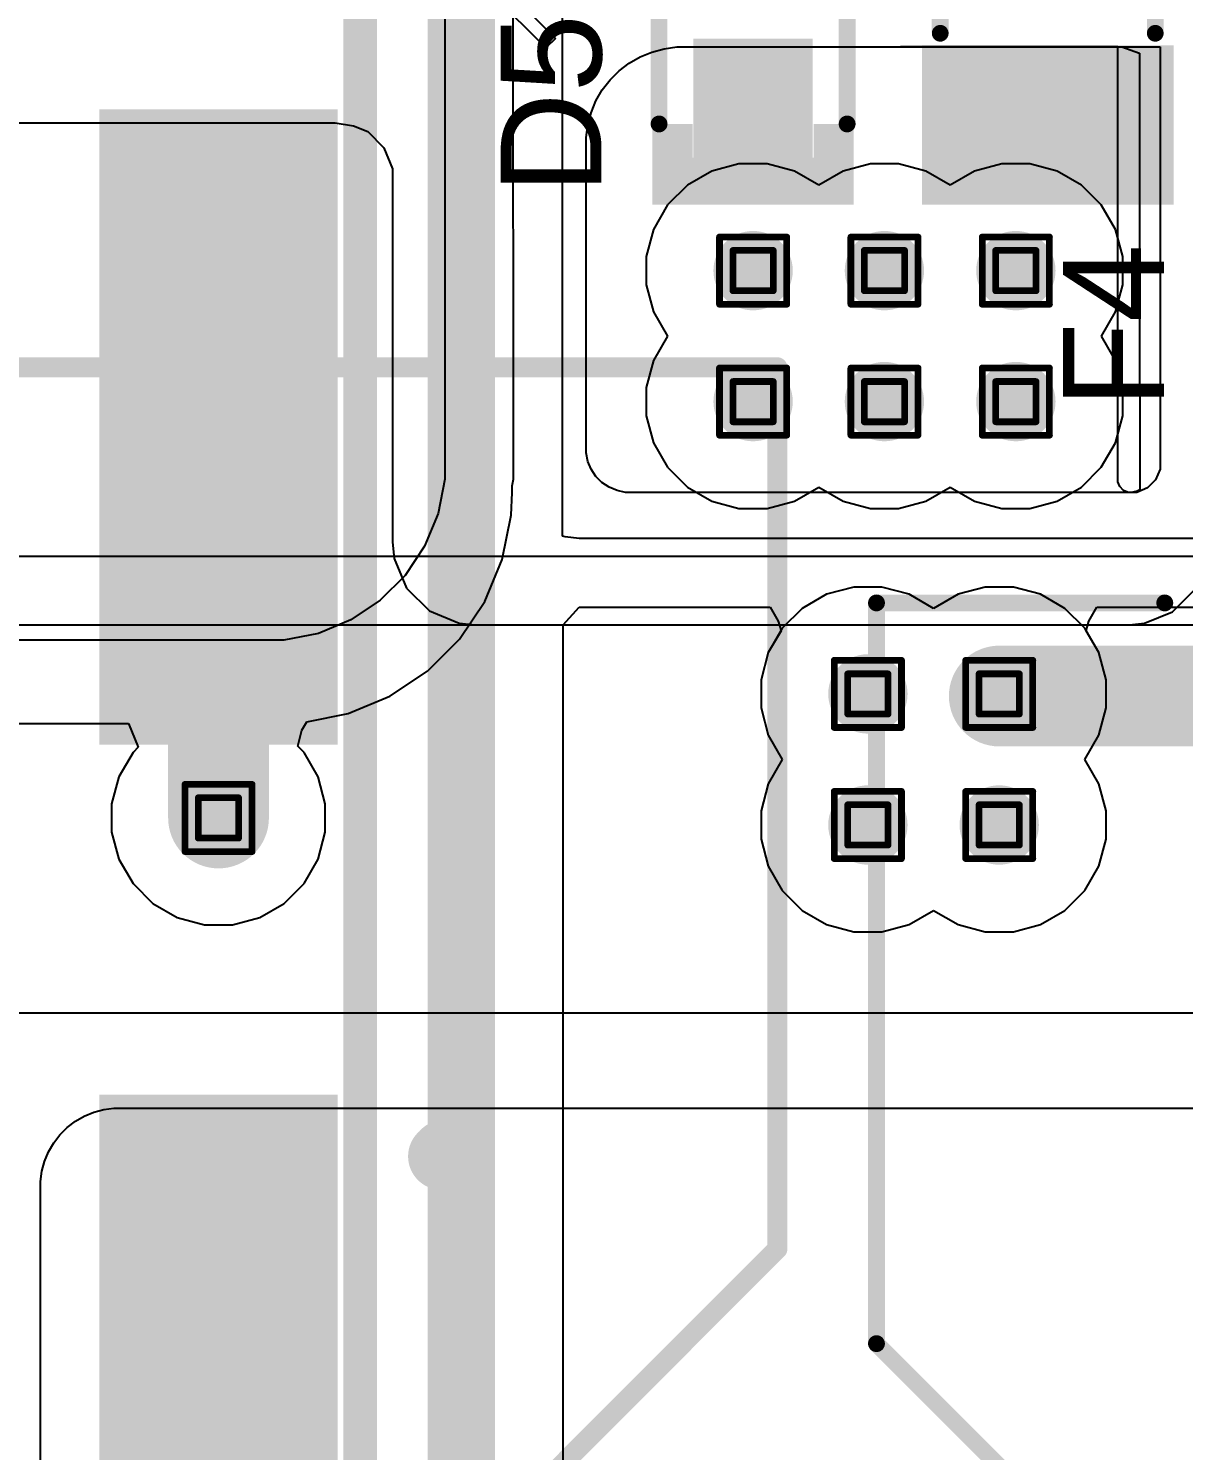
# Model space of a CAD drawing. Header units: inches. Extents: x -5 to 230, y -4 to 159.
# Drawn here: x 63.93 to 72.67, y 26.92 to 37.67 of the extents above; entities that cross this region are included whole.
import ezdxf

# ---------------------------------------------------------------- set-up
doc = ezdxf.new("R2010")
doc.units = ezdxf.units.IN
for name, color, linetype in [('Bottom Layer', 5, 'Continuous'), ('Drill Drawing', 1, 'Continuous'), ('Layer 1', 16, 'Continuous'), ('Layer 2', 76, 'Continuous'), ('Top Layer', 1, 'Continuous'), ('Top Overlay', 2, 'Continuous'), ('Top Paste', 8, 'Continuous'), ('Top Solder', 216, 'Continuous'), ('Via Holes', 16, 'Continuous')]:
    doc.layers.add(name, color=color, linetype=linetype)
doc.styles.add('Arial', font='', dxfattribs={"height": 0.2})
doc.styles.get('Arial').set_extended_font_data('Arial')

# ---------------------------------------------------------------- blocks, each defined once
blk = doc.blocks.new('EEE_FK1E101XP_1')
at = {"layer": 'Top Layer'}
for points in [[(-4.1, 0.8), (-0.9, 0.8), (-0.9, -0.8), (-4.1, -0.8)], [(0.9, 0.8), (4.1, 0.8), (4.1, -0.8), (0.9, -0.8)]]:
    blk.add_hatch(color=1, dxfattribs=at).paths.add_polyline_path(points)
at = {"layer": 'Top Paste'}
for points in [[(-4.1, 0.8), (-0.9, 0.8), (-0.9, -0.8), (-4.1, -0.8)], [(0.9, 0.8), (4.1, 0.8), (4.1, -0.8), (0.9, -0.8)]]:
    blk.add_hatch(color=8, dxfattribs=at).paths.add_polyline_path(points)
at = {"layer": 'Top Solder'}
for points in [[(-4.202, 0.902), (-0.798, 0.902), (-0.798, -0.902), (-4.202, -0.902)], [(0.798, 0.902), (4.202, 0.902), (4.202, -0.902), (0.798, -0.902)]]:
    blk.add_hatch(color=216, dxfattribs=at).paths.add_polyline_path(points)
at = {"layer": 'Top Overlay', "const_width": 0.127}
for points in [[(-2.3, 3.3), (-3.3, 2.3)], [(-2.3, 3.3), (3.3, 3.3)], [(3.3, 3.3), (3.3, 1.12)], [(-3.3, 2.3), (-3.3, 1.12)], [(-3.835, 1.473), (-3.835, 1.016)], [(-4.064, 1.245), (-3.607, 1.245)], [(-3.3, -1.12), (-3.3, -2.3)], [(3.3, -1.12), (3.3, -3.3)], [(-3.3, -2.3), (-2.3, -3.3)], [(-2.3, -3.3), (3.3, -3.3)]]:
    blk.add_lwpolyline(points, dxfattribs=at)
at = {"layer": 'Top Overlay', "const_width": 0.0635}
for points in [[(-2.332, 3.3, 1), (-2.268, 3.3, 1)], [(-2.332, 3.3, 1), (-2.268, 3.3, 1)], [(3.268, 3.3, 1), (3.332, 3.3, 1)], [(3.268, 3.3, 1), (3.332, 3.3, 1)], [(-3.332, 2.3, 1), (-3.268, 2.3, 1)], [(-3.332, 2.3, 1), (-3.268, 2.3, 1)], [(-3.867, 1.473, 1), (-3.804, 1.473, 1)], [(-4.096, 1.245, 1), (-4.032, 1.245, 1)], [(-3.639, 1.245, 1), (-3.575, 1.245, 1)], [(-3.332, 1.12, 1), (-3.268, 1.12, 1)], [(3.268, 1.12, 1), (3.332, 1.12, 1)], [(-3.867, 1.016, 1), (-3.804, 1.016, 1)], [(-3.332, -1.12, 1), (-3.268, -1.12, 1)], [(3.268, -1.12, 1), (3.332, -1.12, 1)], [(-3.332, -2.3, 1), (-3.268, -2.3, 1)], [(-3.332, -2.3, 1), (-3.268, -2.3, 1)], [(-2.332, -3.3, 1), (-2.268, -3.3, 1)], [(-2.332, -3.3, 1), (-2.268, -3.3, 1)], [(3.268, -3.3, 1), (3.332, -3.3, 1)], [(3.268, -3.3, 1), (3.332, -3.3, 1)]]:
    blk.add_lwpolyline(points, format="xyb", close=True, dxfattribs=at)
blk = doc.blocks.new('UWT1E331MNL1GS_47')
at = {"layer": 'Top Layer'}
for points in [[(-6.024, 0.8), (-1.424, 0.8), (-1.424, -0.8), (-6.024, -0.8)], [(1.424, 0.8), (6.024, 0.8), (6.024, -0.8), (1.424, -0.8)]]:
    blk.add_hatch(color=1, dxfattribs=at).paths.add_polyline_path(points)
at = {"layer": 'Top Paste'}
for points in [[(-6.024, 0.8), (-1.424, 0.8), (-1.424, -0.8), (-6.024, -0.8)], [(1.424, 0.8), (6.024, 0.8), (6.024, -0.8), (1.424, -0.8)]]:
    blk.add_hatch(color=8, dxfattribs=at).paths.add_polyline_path(points)
at = {"layer": 'Top Solder'}
for points in [[(-6.126, 0.902), (-1.323, 0.902), (-1.323, -0.902), (-6.126, -0.902)], [(1.323, 0.902), (6.126, 0.902), (6.126, -0.902), (1.323, -0.902)]]:
    blk.add_hatch(color=216, dxfattribs=at).paths.add_polyline_path(points)
at = {"layer": 'Top Overlay', "const_width": 0.152}
for points in [[(4.176, 4.226), (4.176, 0.782)], [(4.176, -0.782), (4.176, -4.226)], [(-4.227, -2.49), (-2.49, -4.226)], [(-2.49, -4.226), (4.176, -4.226)]]:
    blk.add_lwpolyline(points, dxfattribs=at)
at = {"layer": 'Top Overlay', "const_width": 0.0762}
for points in [[(4.138, 0.782, 1), (4.214, 0.782, 1)], [(4.138, -0.782, 1), (4.214, -0.782, 1)], [(-2.528, -4.226, 1), (-2.452, -4.226, 1)], [(-2.528, -4.226, 1), (-2.452, -4.226, 1)], [(4.138, -4.226, 1), (4.214, -4.226, 1)], [(4.138, -4.226, 1), (4.214, -4.226, 1)]]:
    blk.add_lwpolyline(points, format="xyb", close=True, dxfattribs=at)
blk = doc.blocks.new('F____0805_192')
at = {"layer": 'Top Layer'}
for points in [[(-0.6, -0.85), (-1.6, -0.85), (-1.6, 0.85), (-0.6, 0.85)], [(1.6, -0.85), (0.6, -0.85), (0.6, 0.85), (1.6, 0.85)]]:
    blk.add_hatch(color=1, dxfattribs=at).paths.add_polyline_path(points)
at = {"layer": 'Top Paste'}
for points in [[(-0.6, -0.85), (-1.6, -0.85), (-1.6, 0.85), (-0.6, 0.85)], [(1.6, -0.85), (0.6, -0.85), (0.6, 0.85), (1.6, 0.85)]]:
    blk.add_hatch(color=8, dxfattribs=at).paths.add_polyline_path(points)
at = {"layer": 'Top Solder'}
for points in [[(-0.498, -0.952), (-1.702, -0.952), (-1.702, 0.952), (-0.498, 0.952)], [(1.702, -0.952), (0.498, -0.952), (0.498, 0.952), (1.702, 0.952)]]:
    blk.add_hatch(color=216, dxfattribs=at).paths.add_polyline_path(points)
at = {"layer": 'Top Overlay', "const_width": 0.127}
for points in [[(0.406, 0.813), (-0.406, 0.813)], [(0.406, -0.813), (-0.406, -0.813)]]:
    blk.add_lwpolyline(points, dxfattribs=at)
at = {"layer": 'Top Overlay', "const_width": 0.0635}
for points in [[(-0.438, 0.813, 1), (-0.375, 0.813, 1)], [(0.375, 0.813, 1), (0.438, 0.813, 1)], [(-0.438, -0.813, 1), (-0.375, -0.813, 1)], [(0.375, -0.813, 1), (0.438, -0.813, 1)]]:
    blk.add_lwpolyline(points, format="xyb", close=True, dxfattribs=at)
blk = doc.blocks.new('M____SMP_216')
at = {"layer": 'Top Layer'}
for points in [[(-1.95, 0.55), (0.05, 0.55), (0.05, -0.55), (-1.95, -0.55)], [(0.55, 0.4), (1.35, 0.4), (1.35, -0.4), (0.55, -0.4)]]:
    blk.add_hatch(color=1, dxfattribs=at).paths.add_polyline_path(points)
at = {"layer": 'Top Overlay'}
for points in [[(1.143, 0.457), (1.423, 0.457), (1.423, 0.761), (1.143, 0.761)], [(1.753, 0.761), (1.397, 0.761), (1.397, -0.763), (1.753, -0.763)], [(1.143, -0.763), (1.423, -0.763), (1.423, -0.458), (1.143, -0.458)]]:
    blk.add_hatch(color=2, dxfattribs=at).paths.add_polyline_path(points)
at = {"layer": 'Top Paste'}
for points in [[(-1.95, 0.55), (0.05, 0.55), (0.05, -0.55), (-1.95, -0.55)], [(0.55, 0.4), (1.35, 0.4), (1.35, -0.4), (0.55, -0.4)]]:
    blk.add_hatch(color=8, dxfattribs=at).paths.add_polyline_path(points)
at = {"layer": 'Top Solder'}
for points in [[(-2.001, 0.601), (0.101, 0.601), (0.101, -0.601), (-2.001, -0.601)], [(0.499, 0.451), (1.401, 0.451), (1.401, -0.451), (0.499, -0.451)]]:
    blk.add_hatch(color=216, dxfattribs=at).paths.add_polyline_path(points)
at = {"layer": 'Top Overlay', "const_width": 0.127}
for points in [[(1.143, 0.711), (-1.092, 0.711)], [(1.143, -0.711), (-1.092, -0.711)]]:
    blk.add_lwpolyline(points, dxfattribs=at)
at = {"layer": 'Top Overlay', "const_width": 0.0635}
for points in [[(-1.124, 0.711, 1), (-1.06, 0.711, 1)], [(1.111, 0.711, 1), (1.175, 0.711, 1)], [(-1.124, -0.711, 1), (-1.06, -0.711, 1)], [(1.111, -0.711, 1), (1.175, -0.711, 1)]]:
    blk.add_lwpolyline(points, format="xyb", close=True, dxfattribs=at)

msp = doc.modelspace()

# ---------------------------------------------------------------- hatches: boundary and pattern name
at = {"layer": 'Bottom Layer'}
h = msp.add_hatch(color=5, dxfattribs=at)
edge = h.paths.add_edge_path()
edge.add_arc((69.411, 35.839), 0.3, 0, 360)
h = msp.add_hatch(color=5, dxfattribs=at)
edge = h.paths.add_edge_path()
edge.add_arc((70.404, 35.839), 0.3, 0, 360)
h = msp.add_hatch(color=5, dxfattribs=at)
edge = h.paths.add_edge_path()
edge.add_arc((71.398, 35.839), 0.3, 0, 360)
h = msp.add_hatch(color=5, dxfattribs=at)
edge = h.paths.add_edge_path()
edge.add_arc((69.411, 34.849), 0.3, 0, 360)
h = msp.add_hatch(color=5, dxfattribs=at)
edge = h.paths.add_edge_path()
edge.add_arc((70.404, 34.849), 0.3, 0, 360)
h = msp.add_hatch(color=5, dxfattribs=at)
edge = h.paths.add_edge_path()
edge.add_arc((71.398, 34.849), 0.3, 0, 360)
h = msp.add_hatch(color=5, dxfattribs=at)
edge = h.paths.add_edge_path()
edge.add_arc((70.279, 32.639), 0.3, 0, 360)
h = msp.add_hatch(color=5, dxfattribs=at)
edge = h.paths.add_edge_path()
edge.add_arc((71.272, 32.639), 0.3, 0, 360)
h = msp.add_hatch(color=5, dxfattribs=at)
edge = h.paths.add_edge_path()
edge.add_arc((65.368, 31.701), 0.3, 0, 360)
h = msp.add_hatch(color=5, dxfattribs=at)
edge = h.paths.add_edge_path()
edge.add_arc((70.279, 31.648), 0.3, 0, 360)
h = msp.add_hatch(color=5, dxfattribs=at)
edge = h.paths.add_edge_path()
edge.add_arc((71.272, 31.648), 0.3, 0, 360)
at = {"layer": 'Layer 1'}
h = msp.add_hatch(color=16, dxfattribs=at)
edge = h.paths.add_edge_path()
edge.add_arc((69.411, 35.839), 0.3, 0, 360)
h = msp.add_hatch(color=16, dxfattribs=at)
edge = h.paths.add_edge_path()
edge.add_arc((70.404, 35.839), 0.3, 0, 360)
h = msp.add_hatch(color=16, dxfattribs=at)
edge = h.paths.add_edge_path()
edge.add_arc((71.398, 35.839), 0.3, 0, 360)
h = msp.add_hatch(color=16, dxfattribs=at)
edge = h.paths.add_edge_path()
edge.add_arc((69.411, 34.849), 0.3, 0, 360)
h = msp.add_hatch(color=16, dxfattribs=at)
edge = h.paths.add_edge_path()
edge.add_arc((70.404, 34.849), 0.3, 0, 360)
h = msp.add_hatch(color=16, dxfattribs=at)
edge = h.paths.add_edge_path()
edge.add_arc((71.398, 34.849), 0.3, 0, 360)
h = msp.add_hatch(color=16, dxfattribs=at)
edge = h.paths.add_edge_path()
edge.add_arc((70.279, 32.639), 0.3, 0, 360)
h = msp.add_hatch(color=16, dxfattribs=at)
edge = h.paths.add_edge_path()
edge.add_arc((71.272, 32.639), 0.3, 0, 360)
h = msp.add_hatch(color=16, dxfattribs=at)
edge = h.paths.add_edge_path()
edge.add_arc((65.368, 31.701), 0.3, 0, 360)
h = msp.add_hatch(color=16, dxfattribs=at)
edge = h.paths.add_edge_path()
edge.add_arc((70.279, 31.648), 0.3, 0, 360)
h = msp.add_hatch(color=16, dxfattribs=at)
edge = h.paths.add_edge_path()
edge.add_arc((71.272, 31.648), 0.3, 0, 360)
at = {"layer": 'Layer 2'}
h = msp.add_hatch(color=76, dxfattribs=at)
edge = h.paths.add_edge_path()
edge.add_arc((69.411, 35.839), 0.3, 0, 360)
h = msp.add_hatch(color=76, dxfattribs=at)
edge = h.paths.add_edge_path()
edge.add_arc((70.404, 35.839), 0.3, 0, 360)
h = msp.add_hatch(color=76, dxfattribs=at)
edge = h.paths.add_edge_path()
edge.add_arc((71.398, 35.839), 0.3, 0, 360)
h = msp.add_hatch(color=76, dxfattribs=at)
edge = h.paths.add_edge_path()
edge.add_arc((69.411, 34.849), 0.3, 0, 360)
h = msp.add_hatch(color=76, dxfattribs=at)
edge = h.paths.add_edge_path()
edge.add_arc((70.404, 34.849), 0.3, 0, 360)
h = msp.add_hatch(color=76, dxfattribs=at)
edge = h.paths.add_edge_path()
edge.add_arc((71.398, 34.849), 0.3, 0, 360)
h = msp.add_hatch(color=76, dxfattribs=at)
edge = h.paths.add_edge_path()
edge.add_arc((70.279, 32.639), 0.3, 0, 360)
h = msp.add_hatch(color=76, dxfattribs=at)
edge = h.paths.add_edge_path()
edge.add_arc((71.272, 32.639), 0.3, 0, 360)
h = msp.add_hatch(color=76, dxfattribs=at)
edge = h.paths.add_edge_path()
edge.add_arc((65.368, 31.701), 0.3, 0, 360)
h = msp.add_hatch(color=76, dxfattribs=at)
edge = h.paths.add_edge_path()
edge.add_arc((70.279, 31.648), 0.3, 0, 360)
h = msp.add_hatch(color=76, dxfattribs=at)
edge = h.paths.add_edge_path()
edge.add_arc((71.272, 31.648), 0.3, 0, 360)
at = {"layer": 'Top Layer'}
h = msp.add_hatch(color=1, dxfattribs=at)
edge = h.paths.add_edge_path()
edge.add_arc((69.411, 35.839), 0.3, 0, 360)
h = msp.add_hatch(color=1, dxfattribs=at)
edge = h.paths.add_edge_path()
edge.add_arc((70.404, 35.839), 0.3, 0, 360)
h = msp.add_hatch(color=1, dxfattribs=at)
edge = h.paths.add_edge_path()
edge.add_arc((71.398, 35.839), 0.3, 0, 360)
h = msp.add_hatch(color=1, dxfattribs=at)
edge = h.paths.add_edge_path()
edge.add_arc((69.411, 34.849), 0.3, 0, 360)
h = msp.add_hatch(color=1, dxfattribs=at)
edge = h.paths.add_edge_path()
edge.add_arc((70.404, 34.849), 0.3, 0, 360)
h = msp.add_hatch(color=1, dxfattribs=at)
edge = h.paths.add_edge_path()
edge.add_arc((71.398, 34.849), 0.3, 0, 360)
h = msp.add_hatch(color=1, dxfattribs=at)
edge = h.paths.add_edge_path()
edge.add_arc((70.279, 32.639), 0.3, 0, 360)
h = msp.add_hatch(color=1, dxfattribs=at)
edge = h.paths.add_edge_path()
edge.add_arc((71.272, 32.639), 0.3, 0, 360)
h = msp.add_hatch(color=1, dxfattribs=at)
edge = h.paths.add_edge_path()
edge.add_arc((65.368, 31.701), 0.3, 0, 360)
h = msp.add_hatch(color=1, dxfattribs=at)
edge = h.paths.add_edge_path()
edge.add_arc((70.279, 31.648), 0.3, 0, 360)
h = msp.add_hatch(color=1, dxfattribs=at)
edge = h.paths.add_edge_path()
edge.add_arc((71.272, 31.648), 0.3, 0, 360)
at = {"layer": 'Via Holes'}
h = msp.add_hatch(color=7, dxfattribs=at)
edge = h.paths.add_edge_path()
edge.add_arc((69.411, 35.839), 0.15, 0, 360)
h = msp.add_hatch(color=7, dxfattribs=at)
edge = h.paths.add_edge_path()
edge.add_arc((70.404, 35.839), 0.15, 0, 360)
h = msp.add_hatch(color=7, dxfattribs=at)
edge = h.paths.add_edge_path()
edge.add_arc((71.398, 35.839), 0.15, 0, 360)
h = msp.add_hatch(color=7, dxfattribs=at)
edge = h.paths.add_edge_path()
edge.add_arc((69.411, 34.849), 0.15, 0, 360)
h = msp.add_hatch(color=7, dxfattribs=at)
edge = h.paths.add_edge_path()
edge.add_arc((70.404, 34.849), 0.15, 0, 360)
h = msp.add_hatch(color=7, dxfattribs=at)
edge = h.paths.add_edge_path()
edge.add_arc((71.398, 34.849), 0.15, 0, 360)
h = msp.add_hatch(color=7, dxfattribs=at)
edge = h.paths.add_edge_path()
edge.add_arc((70.279, 32.639), 0.15, 0, 360)
h = msp.add_hatch(color=7, dxfattribs=at)
edge = h.paths.add_edge_path()
edge.add_arc((71.272, 32.639), 0.15, 0, 360)
h = msp.add_hatch(color=7, dxfattribs=at)
edge = h.paths.add_edge_path()
edge.add_arc((65.368, 31.701), 0.15, 0, 360)
h = msp.add_hatch(color=7, dxfattribs=at)
edge = h.paths.add_edge_path()
edge.add_arc((70.279, 31.648), 0.15, 0, 360)
h = msp.add_hatch(color=7, dxfattribs=at)
edge = h.paths.add_edge_path()
edge.add_arc((71.272, 31.648), 0.15, 0, 360)

# ---------------------------------------------------------------- linework, layer by layer
at = {"layer": 'Bottom Layer'}
for p, q in [((67.97, 33.832), (67.97, 38.579)), ((67.989, 33.827), (67.97, 33.832)), ((68.095, 33.813), (67.989, 33.827)), ((78.942, 33.813), (68.095, 33.813)), ((67.974, 33.162), (68.095, 33.295)), ((68.095, 33.295), (69.541, 33.295)), ((69.541, 33.295), (69.601, 33.19)), ((71.95, 33.19), (72.011, 33.295)), ((72.011, 33.295), (78.942, 33.295)), ((67.974, 20.626), (67.974, 33.162)), ((69.622, 33.117), (69.526, 32.951)), ((69.601, 33.19), (69.622, 33.117)), ((71.929, 33.117), (71.95, 33.19)), ((72.025, 32.951), (71.929, 33.117)), ((69.526, 32.951), (69.471, 32.745)), ((72.08, 32.745), (72.025, 32.951)), ((69.471, 32.745), (69.471, 32.533)), ((72.08, 32.533), (72.08, 32.745)), ((69.471, 32.533), (69.526, 32.327)), ((72.025, 32.327), (72.08, 32.533)), ((69.526, 32.327), (69.632, 32.144)), ((71.919, 32.144), (72.025, 32.327)), ((69.632, 32.144), (69.526, 31.96)), ((72.025, 31.96), (71.919, 32.144)), ((69.526, 31.96), (69.471, 31.755)), ((72.08, 31.755), (72.025, 31.96)), ((69.471, 31.755), (69.471, 31.542)), ((72.08, 31.542), (72.08, 31.755)), ((69.471, 31.542), (69.526, 31.337)), ((72.025, 31.337), (72.08, 31.542)), ((69.526, 31.337), (69.632, 31.152)), ((71.919, 31.152), (72.025, 31.337)), ((69.632, 31.152), (69.783, 31.002)), ((71.769, 31.002), (71.919, 31.152)), ((69.783, 31.002), (69.967, 30.895)), ((70.591, 30.895), (70.775, 31.002)), ((70.775, 31.002), (70.776, 31.002)), ((70.776, 31.002), (70.776, 31.002)), ((70.776, 31.002), (70.961, 30.895)), ((71.584, 30.895), (71.769, 31.002)), ((69.967, 30.895), (70.173, 30.84)), ((70.385, 30.84), (70.591, 30.895)), ((70.961, 30.895), (71.166, 30.84)), ((71.379, 30.84), (71.584, 30.895)), ((70.173, 30.84), (70.385, 30.84)), ((71.166, 30.84), (71.379, 30.84))]:
    msp.add_line(p, q, dxfattribs=at)
for points, const_width in [([(66.44, 40.935), (66.44, 17.018)], 0.254), ([(67.205, 20.373), (67.205, 38.841)], 0.508)]:
    msp.add_lwpolyline(points, dxfattribs=dict(at, const_width=const_width))
at = {"layer": 'Drill Drawing', "const_width": 0.0508}
for points in [[(69.157, 36.093), (69.665, 36.093)], [(69.157, 35.585), (69.157, 36.093)], [(69.665, 35.585), (69.665, 36.093)], [(70.15, 36.093), (70.658, 36.093)], [(70.15, 35.585), (70.15, 36.093)], [(70.658, 35.585), (70.658, 36.093)], [(71.144, 36.093), (71.652, 36.093)], [(71.144, 35.585), (71.144, 36.093)], [(71.652, 35.585), (71.652, 36.093)], [(69.258, 35.992), (69.563, 35.992)], [(69.258, 35.687), (69.258, 35.992)], [(69.563, 35.687), (69.563, 35.992)], [(70.252, 35.992), (70.557, 35.992)], [(70.252, 35.687), (70.252, 35.992)], [(70.557, 35.687), (70.557, 35.992)], [(71.245, 35.992), (71.55, 35.992)], [(71.245, 35.687), (71.245, 35.992)], [(71.55, 35.687), (71.55, 35.992)], [(69.258, 35.687), (69.563, 35.687)], [(70.252, 35.687), (70.557, 35.687)], [(71.245, 35.687), (71.55, 35.687)], [(69.157, 35.585), (69.665, 35.585)], [(70.15, 35.585), (70.658, 35.585)], [(71.144, 35.585), (71.652, 35.585)], [(69.157, 35.103), (69.665, 35.103)], [(69.157, 34.595), (69.157, 35.103)], [(69.665, 34.595), (69.665, 35.103)], [(70.15, 35.103), (70.658, 35.103)], [(70.15, 34.595), (70.15, 35.103)], [(70.658, 34.595), (70.658, 35.103)], [(71.144, 35.103), (71.652, 35.103)], [(71.144, 34.595), (71.144, 35.103)], [(71.652, 34.595), (71.652, 35.103)], [(69.258, 35.001), (69.563, 35.001)], [(69.258, 34.696), (69.258, 35.001)], [(69.563, 34.696), (69.563, 35.001)], [(70.252, 35.001), (70.557, 35.001)], [(70.252, 34.696), (70.252, 35.001)], [(70.557, 34.696), (70.557, 35.001)], [(71.245, 35.001), (71.55, 35.001)], [(71.245, 34.696), (71.245, 35.001)], [(71.55, 34.696), (71.55, 35.001)], [(69.157, 34.595), (69.665, 34.595)], [(69.258, 34.696), (69.563, 34.696)], [(70.15, 34.595), (70.658, 34.595)], [(70.252, 34.696), (70.557, 34.696)], [(71.144, 34.595), (71.652, 34.595)], [(71.245, 34.696), (71.55, 34.696)], [(70.025, 32.893), (70.533, 32.893)], [(70.025, 32.385), (70.025, 32.893)], [(70.533, 32.385), (70.533, 32.893)], [(71.018, 32.893), (71.526, 32.893)], [(71.018, 32.385), (71.018, 32.893)], [(71.526, 32.385), (71.526, 32.893)], [(70.126, 32.791), (70.431, 32.791)], [(70.126, 32.487), (70.126, 32.791)], [(70.431, 32.487), (70.431, 32.791)], [(71.12, 32.791), (71.425, 32.791)], [(71.12, 32.487), (71.12, 32.791)], [(71.425, 32.487), (71.425, 32.791)], [(70.126, 32.487), (70.431, 32.487)], [(71.12, 32.487), (71.425, 32.487)], [(70.025, 32.385), (70.533, 32.385)], [(71.018, 32.385), (71.526, 32.385)], [(65.114, 31.955), (65.622, 31.955)], [(65.114, 31.447), (65.114, 31.955)], [(65.622, 31.447), (65.622, 31.955)], [(65.216, 31.854), (65.521, 31.854)], [(65.216, 31.549), (65.216, 31.854)], [(65.521, 31.549), (65.521, 31.854)], [(70.025, 31.902), (70.533, 31.902)], [(70.025, 31.394), (70.025, 31.902)], [(70.126, 31.801), (70.431, 31.801)], [(70.126, 31.496), (70.126, 31.801)], [(70.431, 31.496), (70.431, 31.801)], [(70.533, 31.394), (70.533, 31.902)], [(71.018, 31.902), (71.526, 31.902)], [(71.018, 31.394), (71.018, 31.902)], [(71.12, 31.801), (71.425, 31.801)], [(71.12, 31.496), (71.12, 31.801)], [(71.425, 31.496), (71.425, 31.801)], [(71.526, 31.394), (71.526, 31.902)], [(65.216, 31.549), (65.521, 31.549)], [(70.126, 31.496), (70.431, 31.496)], [(71.12, 31.496), (71.425, 31.496)], [(65.114, 31.447), (65.622, 31.447)], [(70.025, 31.394), (70.533, 31.394)], [(71.018, 31.394), (71.526, 31.394)]]:
    msp.add_lwpolyline(points, dxfattribs=at)
at = {"layer": 'Drill Drawing', "const_width": 0.0254}
for points in [[(69.144, 36.093, 1), (69.17, 36.093, 1)], [(69.144, 36.093, 1), (69.17, 36.093, 1)], [(69.652, 36.093, 1), (69.678, 36.093, 1)], [(69.652, 36.093, 1), (69.678, 36.093, 1)], [(70.138, 36.093, 1), (70.163, 36.093, 1)], [(70.138, 36.093, 1), (70.163, 36.093, 1)], [(70.646, 36.093, 1), (70.671, 36.093, 1)], [(70.646, 36.093, 1), (70.671, 36.093, 1)], [(71.131, 36.093, 1), (71.157, 36.093, 1)], [(71.131, 36.093, 1), (71.157, 36.093, 1)], [(71.639, 36.093, 1), (71.665, 36.093, 1)], [(71.639, 36.093, 1), (71.665, 36.093, 1)], [(69.246, 35.992, 1), (69.271, 35.992, 1)], [(69.246, 35.992, 1), (69.271, 35.992, 1)], [(69.551, 35.992, 1), (69.576, 35.992, 1)], [(69.551, 35.992, 1), (69.576, 35.992, 1)], [(70.239, 35.992, 1), (70.265, 35.992, 1)], [(70.239, 35.992, 1), (70.265, 35.992, 1)], [(70.544, 35.992, 1), (70.569, 35.992, 1)], [(70.544, 35.992, 1), (70.569, 35.992, 1)], [(71.233, 35.992, 1), (71.258, 35.992, 1)], [(71.233, 35.992, 1), (71.258, 35.992, 1)], [(71.538, 35.992, 1), (71.563, 35.992, 1)], [(71.538, 35.992, 1), (71.563, 35.992, 1)], [(69.246, 35.687, 1), (69.271, 35.687, 1)], [(69.246, 35.687, 1), (69.271, 35.687, 1)], [(69.551, 35.687, 1), (69.576, 35.687, 1)], [(69.551, 35.687, 1), (69.576, 35.687, 1)], [(70.239, 35.687, 1), (70.265, 35.687, 1)], [(70.239, 35.687, 1), (70.265, 35.687, 1)], [(70.544, 35.687, 1), (70.569, 35.687, 1)], [(70.544, 35.687, 1), (70.569, 35.687, 1)], [(71.233, 35.687, 1), (71.258, 35.687, 1)], [(71.233, 35.687, 1), (71.258, 35.687, 1)], [(71.538, 35.687, 1), (71.563, 35.687, 1)], [(71.538, 35.687, 1), (71.563, 35.687, 1)], [(69.144, 35.585, 1), (69.17, 35.585, 1)], [(69.144, 35.585, 1), (69.17, 35.585, 1)], [(69.652, 35.585, 1), (69.678, 35.585, 1)], [(69.652, 35.585, 1), (69.678, 35.585, 1)], [(70.138, 35.585, 1), (70.163, 35.585, 1)], [(70.138, 35.585, 1), (70.163, 35.585, 1)], [(70.646, 35.585, 1), (70.671, 35.585, 1)], [(70.646, 35.585, 1), (70.671, 35.585, 1)], [(71.131, 35.585, 1), (71.157, 35.585, 1)], [(71.131, 35.585, 1), (71.157, 35.585, 1)], [(71.639, 35.585, 1), (71.665, 35.585, 1)], [(71.639, 35.585, 1), (71.665, 35.585, 1)], [(69.144, 35.103, 1), (69.17, 35.103, 1)], [(69.144, 35.103, 1), (69.17, 35.103, 1)], [(69.652, 35.103, 1), (69.678, 35.103, 1)], [(69.652, 35.103, 1), (69.678, 35.103, 1)], [(70.138, 35.103, 1), (70.163, 35.103, 1)], [(70.138, 35.103, 1), (70.163, 35.103, 1)], [(70.646, 35.103, 1), (70.671, 35.103, 1)], [(70.646, 35.103, 1), (70.671, 35.103, 1)], [(71.131, 35.103, 1), (71.157, 35.103, 1)], [(71.131, 35.103, 1), (71.157, 35.103, 1)], [(71.639, 35.103, 1), (71.665, 35.103, 1)], [(71.639, 35.103, 1), (71.665, 35.103, 1)], [(69.246, 35.001, 1), (69.271, 35.001, 1)], [(69.246, 35.001, 1), (69.271, 35.001, 1)], [(69.551, 35.001, 1), (69.576, 35.001, 1)], [(69.551, 35.001, 1), (69.576, 35.001, 1)], [(70.239, 35.001, 1), (70.265, 35.001, 1)], [(70.239, 35.001, 1), (70.265, 35.001, 1)], [(70.544, 35.001, 1), (70.569, 35.001, 1)], [(70.544, 35.001, 1), (70.569, 35.001, 1)], [(71.233, 35.001, 1), (71.258, 35.001, 1)], [(71.233, 35.001, 1), (71.258, 35.001, 1)], [(71.538, 35.001, 1), (71.563, 35.001, 1)], [(71.538, 35.001, 1), (71.563, 35.001, 1)], [(69.144, 34.595, 1), (69.17, 34.595, 1)], [(69.144, 34.595, 1), (69.17, 34.595, 1)], [(69.246, 34.696, 1), (69.271, 34.696, 1)], [(69.246, 34.696, 1), (69.271, 34.696, 1)], [(69.551, 34.696, 1), (69.576, 34.696, 1)], [(69.551, 34.696, 1), (69.576, 34.696, 1)], [(69.652, 34.595, 1), (69.678, 34.595, 1)], [(69.652, 34.595, 1), (69.678, 34.595, 1)], [(70.138, 34.595, 1), (70.163, 34.595, 1)], [(70.138, 34.595, 1), (70.163, 34.595, 1)], [(70.239, 34.696, 1), (70.265, 34.696, 1)], [(70.239, 34.696, 1), (70.265, 34.696, 1)], [(70.544, 34.696, 1), (70.569, 34.696, 1)], [(70.544, 34.696, 1), (70.569, 34.696, 1)], [(70.646, 34.595, 1), (70.671, 34.595, 1)], [(70.646, 34.595, 1), (70.671, 34.595, 1)], [(71.131, 34.595, 1), (71.157, 34.595, 1)], [(71.131, 34.595, 1), (71.157, 34.595, 1)], [(71.233, 34.696, 1), (71.258, 34.696, 1)], [(71.233, 34.696, 1), (71.258, 34.696, 1)], [(71.538, 34.696, 1), (71.563, 34.696, 1)], [(71.538, 34.696, 1), (71.563, 34.696, 1)], [(71.639, 34.595, 1), (71.665, 34.595, 1)], [(71.639, 34.595, 1), (71.665, 34.595, 1)], [(70.012, 32.893, 1), (70.038, 32.893, 1)], [(70.012, 32.893, 1), (70.038, 32.893, 1)], [(70.52, 32.893, 1), (70.546, 32.893, 1)], [(70.52, 32.893, 1), (70.546, 32.893, 1)], [(71.006, 32.893, 1), (71.031, 32.893, 1)], [(71.006, 32.893, 1), (71.031, 32.893, 1)], [(71.514, 32.893, 1), (71.539, 32.893, 1)], [(71.514, 32.893, 1), (71.539, 32.893, 1)], [(70.114, 32.791, 1), (70.139, 32.791, 1)], [(70.114, 32.791, 1), (70.139, 32.791, 1)], [(70.419, 32.791, 1), (70.444, 32.791, 1)], [(70.419, 32.791, 1), (70.444, 32.791, 1)], [(71.107, 32.791, 1), (71.133, 32.791, 1)], [(71.107, 32.791, 1), (71.133, 32.791, 1)], [(71.412, 32.791, 1), (71.437, 32.791, 1)], [(71.412, 32.791, 1), (71.437, 32.791, 1)], [(70.114, 32.487, 1), (70.139, 32.487, 1)], [(70.114, 32.487, 1), (70.139, 32.487, 1)], [(70.419, 32.487, 1), (70.444, 32.487, 1)], [(70.419, 32.487, 1), (70.444, 32.487, 1)], [(71.107, 32.487, 1), (71.133, 32.487, 1)], [(71.107, 32.487, 1), (71.133, 32.487, 1)], [(71.412, 32.487, 1), (71.437, 32.487, 1)], [(71.412, 32.487, 1), (71.437, 32.487, 1)], [(70.012, 32.385, 1), (70.038, 32.385, 1)], [(70.012, 32.385, 1), (70.038, 32.385, 1)], [(70.52, 32.385, 1), (70.546, 32.385, 1)], [(70.52, 32.385, 1), (70.546, 32.385, 1)], [(71.006, 32.385, 1), (71.031, 32.385, 1)], [(71.006, 32.385, 1), (71.031, 32.385, 1)], [(71.514, 32.385, 1), (71.539, 32.385, 1)], [(71.514, 32.385, 1), (71.539, 32.385, 1)], [(65.102, 31.955, 1), (65.127, 31.955, 1)], [(65.102, 31.955, 1), (65.127, 31.955, 1)], [(65.61, 31.955, 1), (65.635, 31.955, 1)], [(65.61, 31.955, 1), (65.635, 31.955, 1)], [(65.203, 31.854, 1), (65.229, 31.854, 1)], [(65.203, 31.854, 1), (65.229, 31.854, 1)], [(65.508, 31.854, 1), (65.533, 31.854, 1)], [(65.508, 31.854, 1), (65.533, 31.854, 1)], [(70.012, 31.902, 1), (70.038, 31.902, 1)], [(70.012, 31.902, 1), (70.038, 31.902, 1)], [(70.114, 31.801, 1), (70.139, 31.801, 1)], [(70.114, 31.801, 1), (70.139, 31.801, 1)], [(70.419, 31.801, 1), (70.444, 31.801, 1)], [(70.419, 31.801, 1), (70.444, 31.801, 1)], [(70.52, 31.902, 1), (70.546, 31.902, 1)], [(70.52, 31.902, 1), (70.546, 31.902, 1)], [(71.006, 31.902, 1), (71.031, 31.902, 1)], [(71.006, 31.902, 1), (71.031, 31.902, 1)], [(71.107, 31.801, 1), (71.133, 31.801, 1)], [(71.107, 31.801, 1), (71.133, 31.801, 1)], [(71.412, 31.801, 1), (71.437, 31.801, 1)], [(71.412, 31.801, 1), (71.437, 31.801, 1)], [(71.514, 31.902, 1), (71.539, 31.902, 1)], [(71.514, 31.902, 1), (71.539, 31.902, 1)], [(65.203, 31.549, 1), (65.229, 31.549, 1)], [(65.203, 31.549, 1), (65.229, 31.549, 1)], [(65.508, 31.549, 1), (65.533, 31.549, 1)], [(65.508, 31.549, 1), (65.533, 31.549, 1)], [(70.114, 31.496, 1), (70.139, 31.496, 1)], [(70.114, 31.496, 1), (70.139, 31.496, 1)], [(70.419, 31.496, 1), (70.444, 31.496, 1)], [(70.419, 31.496, 1), (70.444, 31.496, 1)], [(71.107, 31.496, 1), (71.133, 31.496, 1)], [(71.107, 31.496, 1), (71.133, 31.496, 1)], [(71.412, 31.496, 1), (71.437, 31.496, 1)], [(71.412, 31.496, 1), (71.437, 31.496, 1)], [(65.102, 31.447, 1), (65.127, 31.447, 1)], [(65.102, 31.447, 1), (65.127, 31.447, 1)], [(65.61, 31.447, 1), (65.635, 31.447, 1)], [(65.61, 31.447, 1), (65.635, 31.447, 1)], [(70.012, 31.394, 1), (70.038, 31.394, 1)], [(70.012, 31.394, 1), (70.038, 31.394, 1)], [(70.52, 31.394, 1), (70.546, 31.394, 1)], [(70.52, 31.394, 1), (70.546, 31.394, 1)], [(71.006, 31.394, 1), (71.031, 31.394, 1)], [(71.006, 31.394, 1), (71.031, 31.394, 1)], [(71.514, 31.394, 1), (71.539, 31.394, 1)], [(71.514, 31.394, 1), (71.539, 31.394, 1)]]:
    msp.add_lwpolyline(points, format="xyb", close=True, dxfattribs=at)
at = {"layer": 'Layer 1'}
for p, q in [((69.099, 36.592), (68.915, 36.486)), ((69.304, 36.647), (69.099, 36.592)), ((69.517, 36.647), (69.304, 36.647)), ((69.723, 36.592), (69.517, 36.647)), ((69.907, 36.486), (69.723, 36.592)), ((70.092, 36.592), (69.908, 36.486)), ((70.298, 36.647), (70.092, 36.592)), ((70.511, 36.647), (70.298, 36.647)), ((70.716, 36.592), (70.511, 36.647)), ((70.9, 36.486), (70.716, 36.592)), ((71.086, 36.592), (70.902, 36.486)), ((71.291, 36.647), (71.086, 36.592)), ((71.504, 36.647), (71.291, 36.647)), ((71.71, 36.592), (71.504, 36.647)), ((71.894, 36.486), (71.71, 36.592)), ((68.915, 36.486), (68.764, 36.336)), ((69.908, 36.485), (69.907, 36.486)), ((69.908, 36.486), (69.908, 36.485)), ((70.901, 36.485), (70.9, 36.486)), ((70.902, 36.486), (70.901, 36.485)), ((72.044, 36.336), (71.894, 36.486)), ((68.764, 36.336), (68.658, 36.151)), ((72.151, 36.151), (72.044, 36.336)), ((68.658, 36.151), (68.603, 35.946)), ((72.206, 35.946), (72.151, 36.151)), ((68.603, 35.946), (68.603, 35.733)), ((72.206, 35.733), (72.206, 35.946)), ((68.603, 35.733), (68.658, 35.528)), ((72.151, 35.528), (72.206, 35.733)), ((68.658, 35.528), (68.764, 35.344)), ((72.045, 35.344), (72.151, 35.528)), ((68.764, 35.344), (68.658, 35.161)), ((72.151, 35.161), (72.045, 35.344)), ((68.658, 35.161), (68.603, 34.955)), ((72.206, 34.955), (72.151, 35.161)), ((68.603, 34.955), (68.603, 34.742)), ((72.206, 34.742), (72.206, 34.955)), ((68.603, 34.742), (68.658, 34.537)), ((72.151, 34.537), (72.206, 34.742)), ((68.658, 34.537), (68.764, 34.353)), ((72.044, 34.353), (72.151, 34.537)), ((68.764, 34.353), (68.915, 34.202)), ((71.894, 34.202), (72.044, 34.353)), ((68.915, 34.202), (69.099, 34.096)), ((69.723, 34.096), (69.907, 34.202)), ((69.907, 34.202), (69.908, 34.203)), ((69.908, 34.203), (69.908, 34.202)), ((69.908, 34.202), (70.092, 34.096)), ((70.716, 34.096), (70.9, 34.202)), ((70.9, 34.202), (70.901, 34.203)), ((70.901, 34.203), (70.902, 34.202)), ((70.902, 34.202), (71.086, 34.096)), ((71.71, 34.096), (71.894, 34.202)), ((69.099, 34.096), (69.304, 34.041)), ((69.517, 34.041), (69.723, 34.096)), ((70.092, 34.096), (70.298, 34.041)), ((70.511, 34.041), (70.716, 34.096)), ((71.086, 34.096), (71.291, 34.041)), ((71.504, 34.041), (71.71, 34.096)), ((69.304, 34.041), (69.517, 34.041)), ((70.298, 34.041), (70.511, 34.041)), ((71.291, 34.041), (71.504, 34.041)), ((87.338, 33.679), (47.258, 33.679)), ((47.258, 33.161), (87.924, 33.161))]:
    msp.add_line(p, q, dxfattribs=at)
at = {"layer": 'Layer 2'}
for p, q in [((67.079, 38.038), (67.081, 34.396)), ((67.599, 34.397), (67.597, 38.039)), ((67.081, 34.396), (67.081, 34.396)), ((67.081, 34.396), (67.081, 34.263)), ((67.599, 34.396), (67.599, 34.397)), ((67.599, 34.397), (67.599, 34.397)), ((67.599, 34.263), (67.599, 34.396)), ((67.081, 34.263), (67.029, 34.002)), ((67.589, 34.213), (67.599, 34.263)), ((67.589, 34.162), (67.589, 34.213)), ((67.581, 33.991), (67.589, 34.162)), ((67.589, 34.162), (67.589, 34.162)), ((67.029, 34.002), (66.927, 33.756)), ((67.514, 33.655), (67.581, 33.991)), ((66.927, 33.756), (66.779, 33.535)), ((67.383, 33.338), (67.514, 33.655)), ((66.779, 33.535), (66.591, 33.347)), ((70.173, 33.447), (69.967, 33.392)), ((70.385, 33.447), (70.173, 33.447)), ((70.591, 33.392), (70.385, 33.447)), ((71.166, 33.447), (70.961, 33.392)), ((71.379, 33.447), (71.166, 33.447)), ((71.584, 33.392), (71.379, 33.447)), ((66.591, 33.347), (66.37, 33.199)), ((67.192, 33.054), (67.383, 33.338)), ((69.967, 33.392), (69.783, 33.286)), ((70.775, 33.286), (70.591, 33.392)), ((70.961, 33.392), (70.776, 33.286)), ((71.769, 33.286), (71.584, 33.392)), ((69.783, 33.286), (69.632, 33.135)), ((70.776, 33.285), (70.775, 33.286)), ((70.776, 33.286), (70.776, 33.285)), ((71.919, 33.135), (71.769, 33.286)), ((66.37, 33.199), (66.124, 33.097)), ((69.632, 33.135), (69.526, 32.951)), ((72.025, 32.951), (71.919, 33.135)), ((65.73, 33.045), (55.012, 33.045)), ((65.863, 33.045), (65.73, 33.045)), ((66.124, 33.097), (65.863, 33.045)), ((66.95, 32.811), (67.192, 33.054)), ((69.526, 32.951), (69.471, 32.745)), ((72.08, 32.745), (72.025, 32.951)), ((66.665, 32.621), (66.95, 32.811)), ((69.471, 32.745), (69.471, 32.533)), ((72.08, 32.533), (72.08, 32.745)), ((66.349, 32.49), (66.665, 32.621)), ((66.036, 32.428), (66.349, 32.49)), ((69.471, 32.533), (69.526, 32.327)), ((72.025, 32.327), (72.08, 32.533)), ((63.264, 32.415), (64.688, 32.415)), ((64.688, 32.415), (64.761, 32.237)), ((65.969, 32.243), (65.998, 32.364)), ((65.998, 32.364), (66.036, 32.428)), ((69.526, 32.327), (69.632, 32.144)), ((71.919, 32.144), (72.025, 32.327)), ((64.722, 32.197), (64.615, 32.013)), ((64.761, 32.237), (64.722, 32.197)), ((66.015, 32.197), (65.969, 32.243)), ((66.121, 32.013), (66.015, 32.197)), ((69.632, 32.144), (69.526, 31.96)), ((72.025, 31.96), (71.919, 32.144)), ((64.615, 32.013), (64.56, 31.807)), ((66.176, 31.807), (66.121, 32.013)), ((69.526, 31.96), (69.471, 31.755)), ((72.08, 31.755), (72.025, 31.96)), ((64.56, 31.807), (64.56, 31.595)), ((66.176, 31.595), (66.176, 31.807)), ((69.471, 31.755), (69.471, 31.542)), ((72.08, 31.542), (72.08, 31.755)), ((64.56, 31.595), (64.615, 31.389)), ((66.121, 31.389), (66.176, 31.595)), ((69.471, 31.542), (69.526, 31.337)), ((72.025, 31.337), (72.08, 31.542)), ((64.615, 31.389), (64.722, 31.205)), ((66.015, 31.205), (66.121, 31.389)), ((69.526, 31.337), (69.632, 31.152)), ((71.919, 31.152), (72.025, 31.337)), ((64.722, 31.205), (64.872, 31.055)), ((65.864, 31.055), (66.015, 31.205)), ((69.632, 31.152), (69.783, 31.002)), ((71.769, 31.002), (71.919, 31.152)), ((64.872, 31.055), (65.056, 30.948)), ((65.68, 30.948), (65.864, 31.055)), ((69.783, 31.002), (69.967, 30.895)), ((70.591, 30.895), (70.775, 31.002)), ((70.775, 31.002), (70.776, 31.002)), ((70.776, 31.002), (70.776, 31.002)), ((70.776, 31.002), (70.961, 30.895)), ((71.584, 30.895), (71.769, 31.002)), ((65.056, 30.948), (65.262, 30.893)), ((65.262, 30.893), (65.475, 30.893)), ((65.475, 30.893), (65.68, 30.948)), ((69.967, 30.895), (70.173, 30.84)), ((70.385, 30.84), (70.591, 30.895)), ((70.961, 30.895), (71.166, 30.84)), ((71.379, 30.84), (71.584, 30.895)), ((70.173, 30.84), (70.385, 30.84)), ((71.166, 30.84), (71.379, 30.84))]:
    msp.add_line(p, q, dxfattribs=at)
at = {"layer": 'Top Layer'}
for p, q in [((67.444, 38.067), (67.916, 37.595)), ((67.844, 37.523), (67.372, 37.995)), ((67.916, 37.595), (67.844, 37.523)), ((68.738, 37.517), (68.833, 37.53)), ((68.833, 37.53), (68.881, 37.53)), ((68.881, 37.53), (72.169, 37.53)), ((68.881, 37.53), (68.881, 37.53)), ((72.169, 37.53), (70.525, 37.53)), ((70.525, 37.53), (72.489, 37.53)), ((72.169, 34.263), (72.169, 37.53)), ((72.169, 37.53), (72.2, 37.53)), ((72.2, 37.53), (72.334, 37.484)), ((72.489, 37.53), (72.489, 34.383)), ((68.473, 37.408), (68.556, 37.456)), ((68.556, 37.456), (68.645, 37.492)), ((68.645, 37.492), (68.738, 37.517)), ((72.334, 37.484), (72.334, 34.914)), ((68.329, 37.281), (68.397, 37.349)), ((68.397, 37.349), (68.473, 37.408)), ((68.222, 37.122), (68.27, 37.205)), ((68.27, 37.205), (68.329, 37.281)), ((68.186, 37.033), (68.222, 37.122)), ((68.161, 36.94), (68.186, 37.033)), ((63.839, 36.956), (65.337, 36.956)), ((65.337, 36.956), (66.25, 36.956)), ((66.25, 36.956), (66.25, 36.956)), ((66.25, 36.956), (66.25, 36.956)), ((66.25, 36.956), (66.25, 36.956)), ((66.25, 36.956), (66.39, 36.934)), ((66.39, 36.934), (66.497, 36.89)), ((66.497, 36.89), (66.619, 36.768)), ((68.148, 36.845), (68.161, 36.94)), ((68.148, 34.493), (68.148, 36.845)), ((66.619, 36.768), (66.685, 36.608)), ((66.685, 36.608), (66.685, 36.521)), ((66.685, 36.521), (66.685, 33.786)), ((72.334, 34.914), (72.336, 34.889)), ((72.336, 34.889), (72.336, 34.181)), ((68.148, 34.461), (68.148, 34.493)), ((68.161, 34.397), (68.148, 34.461)), ((68.186, 34.337), (68.161, 34.397)), ((68.222, 34.283), (68.186, 34.337)), ((72.489, 34.339), (72.455, 34.258)), ((72.489, 34.383), (72.489, 34.339)), ((68.268, 34.237), (68.222, 34.283)), ((68.322, 34.201), (68.268, 34.237)), ((68.382, 34.176), (68.322, 34.201)), ((72.169, 34.243), (72.169, 34.263)), ((72.169, 34.263), (72.169, 34.263)), ((72.184, 34.207), (72.169, 34.243)), ((72.212, 34.178), (72.184, 34.207)), ((72.394, 34.196), (72.313, 34.163)), ((72.455, 34.258), (72.394, 34.196)), ((68.446, 34.163), (68.382, 34.176)), ((68.478, 34.163), (68.446, 34.163)), ((72.269, 34.163), (68.478, 34.163)), ((72.249, 34.163), (72.212, 34.178)), ((72.269, 34.163), (72.249, 34.163)), ((72.316, 34.172), (72.269, 34.163)), ((72.313, 34.163), (72.269, 34.163)), ((72.336, 34.181), (72.316, 34.172)), ((66.685, 33.786), (66.697, 33.664)), ((66.697, 33.664), (66.791, 33.439)), ((66.791, 33.439), (66.963, 33.267)), ((72.583, 33.26), (72.745, 33.422)), ((66.963, 33.267), (67.188, 33.173)), ((72.371, 33.173), (72.583, 33.26)), ((67.188, 33.173), (67.31, 33.161)), ((67.31, 33.161), (72.257, 33.161)), ((72.257, 33.161), (72.371, 33.173)), ((75.399, 30.226), (63.692, 30.226)), ((64.353, 29.447), (64.425, 29.477)), ((64.425, 29.477), (64.5, 29.497)), ((64.5, 29.497), (64.577, 29.507)), ((64.577, 29.507), (64.616, 29.507)), ((64.616, 29.507), (64.616, 29.507)), ((64.616, 29.507), (70.052, 29.507)), ((70.052, 29.507), (76.142, 29.507)), ((64.169, 29.306), (64.224, 29.361)), ((64.224, 29.361), (64.286, 29.409)), ((64.286, 29.409), (64.353, 29.447)), ((64.083, 29.177), (64.122, 29.245)), ((64.122, 29.245), (64.169, 29.306)), ((64.053, 29.105), (64.083, 29.177)), ((64.023, 28.953), (64.033, 29.03)), ((64.033, 29.03), (64.053, 29.105)), ((64.023, 26.264), (64.023, 28.953))]:
    msp.add_line(p, q, dxfattribs=at)
for points, const_width in [([(65.368, 31.701), (65.368, 34.656)], 0.762), ([(71.272, 32.623), (73.644, 32.623)], 0.762), ([(71.272, 32.623), (71.272, 32.639)], 0.152)]:
    msp.add_lwpolyline(points, dxfattribs=dict(at, const_width=const_width))
for points, const_width in [([(65.178, 34.656, 1), (65.559, 34.656, 1)], 0.381), ([(71.082, 32.623, 1), (71.463, 32.623, 1)], 0.381), ([(71.234, 32.639, 1), (71.311, 32.639, 1)], 0.0762), ([(71.234, 32.623, 1), (71.311, 32.623, 1)], 0.0762), ([(65.178, 31.701, 1), (65.559, 31.701, 1)], 0.381), ([(66.929, 29.143, 1), (67.183, 29.143, 1)], 0.254), ([(66.952, 29.166, 1), (67.206, 29.166, 1)], 0.254)]:
    msp.add_lwpolyline(points, format="xyb", close=True, dxfattribs=dict(at, const_width=const_width))
at = {"layer": 'Top Layer', "const_width": 0.508}
msp.add_lwpolyline([(67.079, 29.166, -0.414214), (67.056, 29.143)], format="xyb", dxfattribs=at)

# ---------------------------------------------------------------- block references
for name, p, rotation in [('M____SMP_216', (69.411, 38.091), 270), ('F____0805_192', (71.639, 38.04), 270), ('UWT1E331MNL1GS_47', (65.368, 30.932), 90), ('EEE_FK1E101XP_1', (73.644, 30.027), 90)]:
    msp.add_blockref(name, p, dxfattribs=dict(rotation=rotation))

# ---------------------------------------------------------------- texts
at = {"layer": 'Top Overlay', "style": 'Arial'}
for s, p in [('D5', (68.264, 36.418)), ('F4', (72.517, 34.798))]:
    msp.add_text(s, height=0.762, rotation=90, dxfattribs=at).set_placement(p)

doc.saveas('drawing.dxf')
